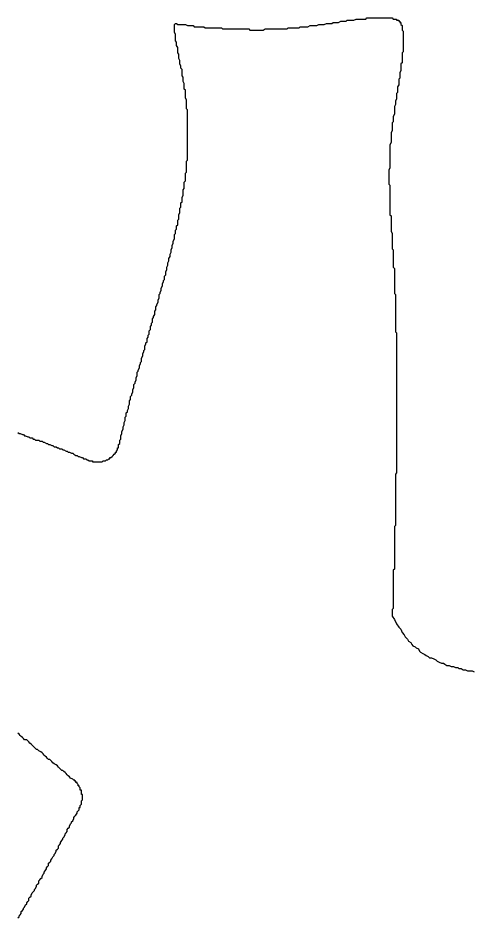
# Model space of a CAD drawing. Header units: millimetres. Extents: x 289 to 9778, y -894 to 6380.
# Drawn here: x 7121.41 to 7125.58, y -411.77 to -403.54 of the extents above; entities that cross this region are included whole.
import ezdxf

# ---------------------------------------------------------------- set-up
doc = ezdxf.new("R2010")
doc.units = ezdxf.units.MM

msp = doc.modelspace()

# ---------------------------------------------------------------- linework, layer by layer
for points in [[(7121.4101, -407.3325, 0), (7121.4201, -407.3425, 0), (7121.4301, -407.3425, 0), (7121.4501, -407.3525, 0), (7121.4601, -407.3525, 0), (7121.4701, -407.3625, 0), (7121.4801, -407.3625, 0), (7121.5001, -407.3725, 0), (7121.5101, -407.3725, 0), (7121.5201, -407.3825, 0), (7121.5401, -407.3825, 0), (7121.5501, -407.3925, 0), (7121.5601, -407.3925, 0), (7121.5701, -407.4025, 0), (7121.5901, -407.4025, 0), (7121.6001, -407.4025, 0), (7121.6101, -407.4125, 0), (7121.6301, -407.4125, 0), (7121.6401, -407.4225, 0), (7121.6501, -407.4225, 0), (7121.6701, -407.4325, 0), (7121.6801, -407.4325, 0), (7121.6901, -407.4425, 0), (7121.7001, -407.4425, 0), (7121.7201, -407.4525, 0), (7121.7301, -407.4525, 0), (7121.7401, -407.4625, 0), (7121.7601, -407.4625, 0), (7121.7701, -407.4725, 0), (7121.7801, -407.4725, 0), (7121.7901, -407.4825, 0), (7121.8101, -407.4825, 0), (7121.8201, -407.4925, 0), (7121.8301, -407.4925, 0), (7121.8501, -407.5025, 0), (7121.8601, -407.5025, 0), (7121.8701, -407.5125, 0), (7121.8801, -407.5125, 0), (7121.9001, -407.5225, 0), (7121.9101, -407.5225, 0), (7121.9201, -407.5325, 0), (7121.9401, -407.5425, 0), (7121.9501, -407.5425, 0), (7121.9601, -407.5525, 0), (7121.9701, -407.5525, 0), (7121.9901, -407.5625, 0), (7122.0001, -407.5625, 0), (7122.0101, -407.5725, 0), (7122.0301, -407.5725, 0), (7122.0401, -407.5825, 0), (7122.0501, -407.5825, 0), (7122.0601, -407.5925, 0), (7122.0701, -407.5925, 0), (7122.0701, -407.5925, 0), (7122.0701, -407.5925, 0), (7122.0701, -407.5925, 0), (7122.0801, -407.5925, 0), (7122.0801, -407.5925, 0), (7122.0801, -407.5925, 0), (7122.0901, -407.5925, 0), (7122.0901, -407.5925, 0), (7122.0901, -407.5925, 0), (7122.0901, -407.6025, 0), (7122.1001, -407.6025, 0), (7122.1001, -407.6025, 0), (7122.1001, -407.6025, 0), (7122.1001, -407.6025, 0), (7122.1101, -407.6025, 0), (7122.1101, -407.6025, 0), (7122.1101, -407.6025, 0), (7122.1201, -407.6025, 0), (7122.1201, -407.6025, 0), (7122.1201, -407.6025, 0), (7122.1201, -407.6025, 0), (7122.1301, -407.6025, 0), (7122.1301, -407.6025, 0), (7122.1301, -407.6025, 0), (7122.1401, -407.6025, 0), (7122.1401, -407.6025, 0), (7122.1401, -407.6025, 0), (7122.1401, -407.6025, 0), (7122.1501, -407.6025, 0), (7122.1501, -407.6025, 0), (7122.1501, -407.6025, 0), (7122.1501, -407.6025, 0), (7122.1601, -407.6025, 0), (7122.1601, -407.6025, 0), (7122.1601, -407.6025, 0), (7122.1701, -407.6025, 0), (7122.1701, -407.6025, 0), (7122.1701, -407.6025, 0), (7122.1701, -407.6025, 0), (7122.1801, -407.6025, 0), (7122.1801, -407.6025, 0), (7122.1801, -407.6025, 0), (7122.1901, -407.5925, 0), (7122.1901, -407.5925, 0), (7122.1901, -407.5925, 0), (7122.1901, -407.5925, 0), (7122.2001, -407.5925, 0), (7122.2001, -407.5925, 0), (7122.2001, -407.5925, 0), (7122.2001, -407.5925, 0), (7122.2101, -407.5925, 0), (7122.2101, -407.5925, 0), (7122.2101, -407.5925, 0), (7122.2101, -407.5925, 0), (7122.2201, -407.5825, 0), (7122.2201, -407.5825, 0), (7122.2201, -407.5825, 0), (7122.2201, -407.5825, 0), (7122.2301, -407.5825, 0), (7122.2301, -407.5825, 0), (7122.2301, -407.5825, 0), (7122.2301, -407.5825, 0), (7122.2401, -407.5725, 0), (7122.2401, -407.5725, 0), (7122.2401, -407.5725, 0), (7122.2401, -407.5725, 0), (7122.2501, -407.5725, 0), (7122.2501, -407.5725, 0), (7122.2501, -407.5725, 0), (7122.2501, -407.5625, 0), (7122.2601, -407.5625, 0), (7122.2601, -407.5625, 0), (7122.2601, -407.5625, 0), (7122.2601, -407.5625, 0), (7122.2601, -407.5625, 0), (7122.2701, -407.5525, 0), (7122.2701, -407.5525, 0), (7122.2701, -407.5525, 0), (7122.2701, -407.5525, 0), (7122.2701, -407.5525, 0), (7122.2801, -407.5425, 0), (7122.2801, -407.5425, 0), (7122.2801, -407.5425, 0), (7122.2801, -407.5425, 0), (7122.2801, -407.5425, 0), (7122.2901, -407.5325, 0), (7122.2901, -407.5325, 0), (7122.2901, -407.5325, 0), (7122.2901, -407.5325, 0), (7122.2901, -407.5325, 0), (7122.3001, -407.5225, 0), (7122.3001, -407.5225, 0), (7122.3001, -407.5225, 0), (7122.3001, -407.5225, 0), (7122.3001, -407.5125, 0), (7122.3001, -407.5125, 0), (7122.3101, -407.5125, 0), (7122.3101, -407.5125, 0), (7122.3101, -407.5125, 0), (7122.3101, -407.5025, 0), (7122.3101, -407.5025, 0), (7122.3101, -407.5025, 0), (7122.3101, -407.5025, 0), (7122.3201, -407.4925, 0), (7122.3201, -407.4925, 0), (7122.3201, -407.4925, 0), (7122.3201, -407.4925, 0), (7122.3201, -407.4825, 0), (7122.3201, -407.4825, 0), (7122.3201, -407.4825, 0), (7122.3201, -407.4825, 0), (7122.3201, -407.4725, 0), (7122.3301, -407.4725, 0), (7122.3301, -407.4725, 0), (7122.3301, -407.4725, 0), (7122.3301, -407.4625, 0), (7122.3301, -407.4625, 0), (7122.3301, -407.4625, 0), (7122.3301, -407.4525, 0), (7122.3301, -407.4525, 0), (7122.3301, -407.4525, 0), (7122.3301, -407.4525, 0), (7122.3301, -407.4425, 0), (7122.3401, -407.4325, 0), (7122.3401, -407.4125, 0), (7122.3401, -407.4025, 0), (7122.3501, -407.3925, 0), (7122.3501, -407.3725, 0), (7122.3501, -407.3625, 0), (7122.3601, -407.3425, 0), (7122.3601, -407.3325, 0), (7122.3601, -407.3225, 0), (7122.3701, -407.3025, 0), (7122.3701, -407.2925, 0), (7122.3701, -407.2825, 0), (7122.3801, -407.2625, 0), (7122.3801, -407.2525, 0), (7122.3801, -407.2425, 0), (7122.3901, -407.2225, 0), (7122.3901, -407.2125, 0), (7122.3901, -407.1925, 0), (7122.4001, -407.1825, 0), (7122.4001, -407.1725, 0), (7122.4001, -407.1525, 0), (7122.4101, -407.1425, 0), (7122.4101, -407.1325, 0), (7122.4201, -407.1125, 0), (7122.4201, -407.1025, 0), (7122.4201, -407.0925, 0), (7122.4301, -407.0725, 0), (7122.4301, -407.0625, 0), (7122.4301, -407.0425, 0), (7122.4401, -407.0325, 0), (7122.4401, -407.0225, 0), (7122.4401, -407.0025, 0), (7122.4501, -406.9925, 0), (7122.4501, -406.9825, 0), (7122.4601, -406.9625, 0), (7122.4601, -406.9525, 0), (7122.4601, -406.9425, 0), (7122.4701, -406.9225, 0), (7122.4701, -406.9125, 0), (7122.4701, -406.8925, 0), (7122.4801, -406.8825, 0), (7122.4801, -406.8725, 0), (7122.4901, -406.8525, 0), (7122.4901, -406.8425, 0), (7122.4901, -406.8325, 0), (7122.5001, -406.8125, 0), (7122.5001, -406.8025, 0), (7122.5001, -406.7825, 0), (7122.5101, -406.7725, 0), (7122.5101, -406.7625, 0), (7122.5201, -406.7425, 0), (7122.5201, -406.7325, 0), (7122.5201, -406.7225, 0), (7122.5301, -406.7025, 0), (7122.5301, -406.6925, 0), (7122.5401, -406.6825, 0), (7122.5401, -406.6625, 0), (7122.5401, -406.6525, 0), (7122.5501, -406.6325, 0), (7122.5501, -406.6225, 0), (7122.5501, -406.6125, 0), (7122.5601, -406.5925, 0), (7122.5601, -406.5825, 0), (7122.5701, -406.5725, 0), (7122.5701, -406.5525, 0), (7122.5701, -406.5425, 0), (7122.5801, -406.5225, 0), (7122.5801, -406.5125, 0), (7122.5901, -406.5025, 0), (7122.5901, -406.4825, 0), (7122.5901, -406.4725, 0), (7122.6001, -406.4625, 0), (7122.6001, -406.4425, 0), (7122.6101, -406.4325, 0), (7122.6101, -406.4225, 0), (7122.6101, -406.4025, 0), (7122.6201, -406.3925, 0), (7122.6201, -406.3725, 0), (7122.6201, -406.3625, 0), (7122.6301, -406.3525, 0), (7122.6301, -406.3325, 0), (7122.6401, -406.3225, 0), (7122.6401, -406.3125, 0), (7122.6401, -406.2925, 0), (7122.6501, -406.2825, 0), (7122.6501, -406.2725, 0), (7122.6601, -406.2525, 0), (7122.6601, -406.2425, 0), (7122.6601, -406.2225, 0), (7122.6701, -406.2125, 0), (7122.6701, -406.2025, 0), (7122.6701, -406.1825, 0), (7122.6801, -406.1725, 0), (7122.6801, -406.1625, 0), (7122.6901, -406.1425, 0), (7122.6901, -406.1325, 0), (7122.6901, -406.1225, 0), (7122.7001, -406.1025, 0), (7122.7001, -406.0925, 0), (7122.7001, -406.0725, 0), (7122.7101, -406.0625, 0), (7122.7101, -406.0525, 0), (7122.7201, -406.0325, 0), (7122.7201, -406.0225, 0), (7122.7201, -406.0125, 0), (7122.7301, -405.9925, 0), (7122.7301, -405.9825, 0), (7122.7301, -405.9725, 0), (7122.7401, -405.9525, 0), (7122.7401, -405.9425, 0), (7122.7501, -405.9325, 0), (7122.7501, -405.9125, 0), (7122.7501, -405.9025, 0), (7122.7601, -405.8925, 0), (7122.7601, -405.8725, 0), (7122.7601, -405.8625, 0), (7122.7701, -405.8425, 0), (7122.7701, -405.8325, 0), (7122.7701, -405.8225, 0), (7122.7801, -405.8025, 0), (7122.7801, -405.7925, 0), (7122.7801, -405.7825, 0), (7122.7901, -405.7625, 0), (7122.7901, -405.7525, 0), (7122.7901, -405.7425, 0), (7122.8001, -405.7225, 0), (7122.8001, -405.7125, 0), (7122.8001, -405.7025, 0), (7122.8101, -405.6825, 0), (7122.8101, -405.6725, 0), (7122.8101, -405.6625, 0), (7122.8201, -405.6425, 0), (7122.8201, -405.6325, 0), (7122.8201, -405.6225, 0), (7122.8301, -405.6025, 0), (7122.8301, -405.5925, 0), (7122.8301, -405.5825, 0), (7122.8401, -405.5625, 0), (7122.8401, -405.5525, 0), (7122.8401, -405.5425, 0), (7122.8401, -405.5225, 0), (7122.8501, -405.5125, 0), (7122.8501, -405.5025, 0), (7122.8501, -405.4825, 0), (7122.8601, -405.4725, 0), (7122.8601, -405.4625, 0), (7122.8601, -405.4425, 0), (7122.8701, -405.4325, 0), (7122.8701, -405.4225, 0), (7122.8701, -405.4025, 0), (7122.8701, -405.3925, 0), (7122.8801, -405.3825, 0), (7122.8801, -405.3625, 0), (7122.8801, -405.3525, 0), (7122.8801, -405.3425, 0), (7122.8901, -405.3225, 0), (7122.8901, -405.3125, 0), (7122.8901, -405.3025, 0), (7122.8901, -405.2825, 0), (7122.9001, -405.2725, 0), (7122.9001, -405.2625, 0), (7122.9001, -405.2425, 0), (7122.9001, -405.2325, 0), (7122.9101, -405.2225, 0), (7122.9101, -405.2025, 0), (7122.9101, -405.1925, 0), (7122.9101, -405.1825, 0), (7122.9201, -405.1625, 0), (7122.9201, -405.1525, 0), (7122.9201, -405.1425, 0), (7122.9201, -405.1225, 0), (7122.9201, -405.1125, 0), (7122.9301, -405.1025, 0), (7122.9301, -405.0825, 0), (7122.9301, -405.0725, 0), (7122.9301, -405.0625, 0), (7122.9301, -405.0425, 0), (7122.9401, -405.0325, 0), (7122.9401, -405.0225, 0), (7122.9401, -405.0025, 0), (7122.9401, -404.9925, 0), (7122.9401, -404.9825, 0), (7122.9401, -404.9625, 0), (7122.9501, -404.9525, 0), (7122.9501, -404.9425, 0), (7122.9501, -404.9225, 0), (7122.9501, -404.9125, 0), (7122.9501, -404.8925, 0), (7122.9501, -404.8825, 0), (7122.9501, -404.8725, 0), (7122.9501, -404.8525, 0), (7122.9601, -404.8425, 0), (7122.9601, -404.8325, 0), (7122.9601, -404.8125, 0), (7122.9601, -404.8025, 0), (7122.9601, -404.7825, 0), (7122.9601, -404.7725, 0), (7122.9601, -404.7525, 0), (7122.9601, -404.7425, 0), (7122.9601, -404.7325, 0), (7122.9601, -404.7125, 0), (7122.9601, -404.7025, 0), (7122.9601, -404.6825, 0), (7122.9601, -404.6725, 0), (7122.9601, -404.6525, 0), (7122.9601, -404.6425, 0), (7122.9601, -404.6325, 0), (7122.9601, -404.6125, 0), (7122.9601, -404.6025, 0), (7122.9601, -404.5825, 0), (7122.9601, -404.5725, 0), (7122.9601, -404.5525, 0), (7122.9601, -404.5425, 0), (7122.9601, -404.5225, 0), (7122.9601, -404.5125, 0), (7122.9601, -404.4925, 0), (7122.9601, -404.4825, 0), (7122.9601, -404.4625, 0), (7122.9601, -404.4425, 0), (7122.9601, -404.4325, 0), (7122.9601, -404.4125, 0), (7122.9601, -404.4025, 0), (7122.9601, -404.3825, 0), (7122.9501, -404.3725, 0), (7122.9501, -404.3525, 0), (7122.9501, -404.3325, 0), (7122.9501, -404.3225, 0), (7122.9501, -404.3025, 0), (7122.9501, -404.2925, 0), (7122.9401, -404.2725, 0), (7122.9401, -404.2525, 0), (7122.9401, -404.2425, 0), (7122.9401, -404.2225, 0), (7122.9401, -404.2025, 0), (7122.9301, -404.1925, 0), (7122.9301, -404.1725, 0), (7122.9301, -404.1525, 0), (7122.9301, -404.1425, 0), (7122.9201, -404.1225, 0), (7122.9201, -404.1025, 0), (7122.9201, -404.0825, 0), (7122.9101, -404.0725, 0), (7122.9101, -404.0525, 0), (7122.9101, -404.0325, 0), (7122.9101, -404.0125, 0), (7122.9001, -404.0025, 0), (7122.9001, -403.9825, 0), (7122.8901, -403.9625, 0), (7122.8901, -403.9425, 0), (7122.8901, -403.9325, 0), (7122.8801, -403.9125, 0), (7122.8801, -403.8925, 0), (7122.8801, -403.8725, 0), (7122.8701, -403.8625, 0), (7122.8701, -403.8425, 0), (7122.8701, -403.8225, 0), (7122.8701, -403.8125, 0), (7122.8601, -403.7925, 0), (7122.8601, -403.7825, 0), (7122.8601, -403.7625, 0), (7122.8501, -403.7525, 0), (7122.8501, -403.7325, 0), (7122.8501, -403.7225, 0), (7122.8501, -403.7025, 0), (7122.8501, -403.6925, 0), (7122.8401, -403.6725, 0), (7122.8401, -403.6625, 0), (7122.8401, -403.6525, 0), (7122.8401, -403.6425, 0), (7122.8401, -403.6325, 0), (7122.8401, -403.6225, 0), (7122.8401, -403.6125, 0), (7122.8401, -403.6025, 0), (7122.8501, -403.5925, 0), (7122.8601, -403.5925, 0), (7122.8701, -403.6025, 0), (7122.8801, -403.6025, 0), (7122.8901, -403.6025, 0), (7122.9001, -403.6025, 0), (7122.9201, -403.6025, 0), (7122.9301, -403.6025, 0), (7122.9401, -403.6025, 0), (7122.9601, -403.6125, 0), (7122.9701, -403.6125, 0), (7122.9901, -403.6125, 0), (7123.0101, -403.6125, 0), (7123.0201, -403.6225, 0), (7123.0501, -403.6225, 0), (7123.0701, -403.6225, 0), (7123.0801, -403.6225, 0), (7123.1001, -403.6225, 0), (7123.1101, -403.6225, 0), (7123.1201, -403.6325, 0), (7123.1401, -403.6325, 0), (7123.1501, -403.6325, 0), (7123.1601, -403.6325, 0), (7123.1801, -403.6325, 0), (7123.1901, -403.6325, 0), (7123.2001, -403.6325, 0), (7123.2201, -403.6325, 0), (7123.2301, -403.6325, 0), (7123.2401, -403.6325, 0), (7123.2601, -403.6325, 0), (7123.2701, -403.6325, 0), (7123.2801, -403.6425, 0), (7123.3001, -403.6425, 0), (7123.3101, -403.6425, 0), (7123.3201, -403.6425, 0), (7123.3401, -403.6425, 0), (7123.3501, -403.6425, 0), (7123.3601, -403.6425, 0), (7123.3801, -403.6425, 0), (7123.3901, -403.6425, 0), (7123.4101, -403.6425, 0), (7123.4201, -403.6425, 0), (7123.4301, -403.6425, 0), (7123.4501, -403.6425, 0), (7123.4601, -403.6425, 0), (7123.4801, -403.6425, 0), (7123.4901, -403.6425, 0), (7123.5001, -403.6425, 0), (7123.5201, -403.6425, 0), (7123.5301, -403.6525, 0), (7123.5501, -403.6525, 0), (7123.5601, -403.6525, 0), (7123.5801, -403.6525, 0), (7123.5901, -403.6525, 0), (7123.6101, -403.6525, 0), (7123.6201, -403.6525, 0), (7123.6401, -403.6525, 0), (7123.6501, -403.6525, 0), (7123.6701, -403.6425, 0), (7123.6801, -403.6425, 0), (7123.7001, -403.6425, 0), (7123.7101, -403.6425, 0), (7123.7301, -403.6425, 0), (7123.7401, -403.6425, 0), (7123.7601, -403.6425, 0), (7123.7701, -403.6425, 0), (7123.7901, -403.6425, 0), (7123.8001, -403.6425, 0), (7123.8201, -403.6425, 0), (7123.8301, -403.6425, 0), (7123.8501, -403.6425, 0), (7123.8701, -403.6425, 0), (7123.8801, -403.6325, 0), (7123.9001, -403.6325, 0), (7123.9101, -403.6325, 0), (7123.9301, -403.6325, 0), (7123.9501, -403.6325, 0), (7123.9601, -403.6325, 0), (7123.9801, -403.6325, 0), (7123.9901, -403.6225, 0), (7124.0101, -403.6225, 0), (7124.0301, -403.6225, 0), (7124.0401, -403.6225, 0), (7124.0601, -403.6225, 0), (7124.0801, -403.6125, 0), (7124.0901, -403.6125, 0), (7124.1101, -403.6125, 0), (7124.1301, -403.6125, 0), (7124.1401, -403.6125, 0), (7124.1601, -403.6025, 0), (7124.1801, -403.6025, 0), (7124.1901, -403.6025, 0), (7124.2101, -403.6025, 0), (7124.2301, -403.5925, 0), (7124.2401, -403.5925, 0), (7124.2601, -403.5925, 0), (7124.2801, -403.5925, 0), (7124.2901, -403.5825, 0), (7124.3101, -403.5825, 0), (7124.3301, -403.5825, 0), (7124.3401, -403.5825, 0), (7124.3601, -403.5725, 0), (7124.3701, -403.5725, 0), (7124.3901, -403.5725, 0), (7124.4101, -403.5725, 0), (7124.4201, -403.5625, 0), (7124.4401, -403.5625, 0), (7124.4501, -403.5625, 0), (7124.4701, -403.5625, 0), (7124.4801, -403.5625, 0), (7124.5001, -403.5525, 0), (7124.5101, -403.5525, 0), (7124.5301, -403.5525, 0), (7124.5401, -403.5525, 0), (7124.5601, -403.5525, 0), (7124.5701, -403.5525, 0), (7124.5901, -403.5525, 0), (7124.6001, -403.5425, 0), (7124.6201, -403.5425, 0), (7124.6301, -403.5425, 0), (7124.6401, -403.5425, 0), (7124.6601, -403.5425, 0), (7124.6701, -403.5425, 0), (7124.6801, -403.5425, 0), (7124.6901, -403.5425, 0), (7124.7101, -403.5425, 0), (7124.7201, -403.5425, 0), (7124.7301, -403.5425, 0), (7124.7401, -403.5425, 0), (7124.7501, -403.5425, 0), (7124.7601, -403.5425, 0), (7124.7701, -403.5425, 0), (7124.7801, -403.5425, 0), (7124.7901, -403.5425, 0), (7124.8001, -403.5425, 0), (7124.8101, -403.5425, 0), (7124.8201, -403.5425, 0), (7124.8301, -403.5425, 0), (7124.8401, -403.5525, 0), (7124.8401, -403.5525, 0), (7124.8501, -403.5525, 0), (7124.8601, -403.5525, 0), (7124.8601, -403.5525, 0), (7124.8701, -403.5525, 0), (7124.8701, -403.5625, 0), (7124.8801, -403.5625, 0), (7124.8801, -403.5625, 0), (7124.8801, -403.5625, 0), (7124.8901, -403.5625, 0), (7124.8901, -403.5625, 0), (7124.8901, -403.5625, 0), (7124.8901, -403.5725, 0), (7124.8901, -403.5725, 0), (7124.9001, -403.5725, 0), (7124.9001, -403.5725, 0), (7124.9001, -403.5725, 0), (7124.9001, -403.5725, 0), (7124.9001, -403.5725, 0), (7124.9001, -403.5725, 0), (7124.9001, -403.5725, 0), (7124.9001, -403.5725, 0), (7124.9001, -403.5825, 0), (7124.9001, -403.5825, 0), (7124.9101, -403.5825, 0), (7124.9101, -403.5825, 0), (7124.9101, -403.5925, 0), (7124.9101, -403.5925, 0), (7124.9101, -403.5925, 0), (7124.9101, -403.6025, 0), (7124.9101, -403.6025, 0), (7124.9201, -403.6125, 0), (7124.9201, -403.6225, 0), (7124.9201, -403.6225, 0), (7124.9201, -403.6325, 0), (7124.9201, -403.6425, 0), (7124.9201, -403.6525, 0), (7124.9201, -403.6525, 0), (7124.9301, -403.6625, 0), (7124.9301, -403.6725, 0), (7124.9301, -403.6825, 0), (7124.9301, -403.6925, 0), (7124.9301, -403.7025, 0), (7124.9301, -403.7125, 0), (7124.9301, -403.7225, 0), (7124.9301, -403.7325, 0), (7124.9301, -403.7525, 0), (7124.9301, -403.7625, 0), (7124.9301, -403.7725, 0), (7124.9301, -403.7825, 0), (7124.9301, -403.7925, 0), (7124.9301, -403.8125, 0), (7124.9301, -403.8225, 0), (7124.9301, -403.8325, 0), (7124.9301, -403.8525, 0), (7124.9201, -403.8625, 0), (7124.9201, -403.8725, 0), (7124.9201, -403.8925, 0), (7124.9201, -403.9025, 0), (7124.9201, -403.9225, 0), (7124.9201, -403.9325, 0), (7124.9201, -403.9525, 0), (7124.9101, -403.9625, 0), (7124.9101, -403.9825, 0), (7124.9101, -403.9925, 0), (7124.9101, -404.0125, 0), (7124.9101, -404.0225, 0), (7124.9001, -404.0425, 0), (7124.9001, -404.0525, 0), (7124.9001, -404.0725, 0), (7124.9001, -404.0925, 0), (7124.8901, -404.1025, 0), (7124.8901, -404.1225, 0), (7124.8901, -404.1425, 0), (7124.8901, -404.1525, 0), (7124.8801, -404.1725, 0), (7124.8801, -404.1825, 0), (7124.8801, -404.2025, 0), (7124.8801, -404.2225, 0), (7124.8701, -404.2325, 0), (7124.8701, -404.2525, 0), (7124.8701, -404.2725, 0), (7124.8701, -404.2825, 0), (7124.8601, -404.3025, 0), (7124.8601, -404.3225, 0), (7124.8601, -404.3325, 0), (7124.8501, -404.3525, 0), (7124.8501, -404.3725, 0), (7124.8501, -404.3925, 0), (7124.8501, -404.4025, 0), (7124.8501, -404.4225, 0), (7124.8401, -404.4425, 0), (7124.8401, -404.4525, 0), (7124.8401, -404.4725, 0), (7124.8401, -404.4925, 0), (7124.8301, -404.5025, 0), (7124.8301, -404.5225, 0), (7124.8301, -404.5425, 0), (7124.8301, -404.5525, 0), (7124.8301, -404.5725, 0), (7124.8201, -404.5925, 0), (7124.8201, -404.6025, 0), (7124.8201, -404.6225, 0), (7124.8201, -404.6325, 0), (7124.8201, -404.6525, 0), (7124.8201, -404.6725, 0), (7124.8201, -404.6825, 0), (7124.8101, -404.7025, 0), (7124.8101, -404.7125, 0), (7124.8101, -404.7325, 0), (7124.8101, -404.7525, 0), (7124.8101, -404.7625, 0), (7124.8101, -404.7825, 0), (7124.8101, -404.7925, 0), (7124.8101, -404.8125, 0), (7124.8101, -404.8225, 0), (7124.8101, -404.8425, 0), (7124.8101, -404.8525, 0), (7124.8101, -404.8725, 0), (7124.8101, -404.8825, 0), (7124.8101, -404.9025, 0), (7124.8101, -404.9125, 0), (7124.8001, -404.9325, 0), (7124.8001, -404.9425, 0), (7124.8001, -404.9625, 0), (7124.8001, -404.9725, 0), (7124.8001, -404.9925, 0), (7124.8001, -405.0025, 0), (7124.8001, -405.0225, 0), (7124.8001, -405.0325, 0), (7124.8001, -405.0425, 0), (7124.8001, -405.0625, 0), (7124.8101, -405.0725, 0), (7124.8101, -405.0925, 0), (7124.8101, -405.1025, 0), (7124.8101, -405.1225, 0), (7124.8101, -405.1325, 0), (7124.8101, -405.1425, 0), (7124.8101, -405.1625, 0), (7124.8101, -405.1725, 0), (7124.8101, -405.1925, 0), (7124.8101, -405.2025, 0), (7124.8101, -405.2125, 0), (7124.8101, -405.2325, 0), (7124.8101, -405.2425, 0), (7124.8101, -405.2525, 0), (7124.8101, -405.2725, 0), (7124.8101, -405.2825, 0), (7124.8101, -405.3025, 0), (7124.8101, -405.3125, 0), (7124.8101, -405.3225, 0), (7124.8101, -405.3425, 0), (7124.8201, -405.3525, 0), (7124.8201, -405.3625, 0), (7124.8201, -405.3825, 0), (7124.8201, -405.3925, 0), (7124.8201, -405.4025, 0), (7124.8201, -405.4225, 0), (7124.8201, -405.4325, 0), (7124.8201, -405.4425, 0), (7124.8201, -405.4625, 0), (7124.8201, -405.4725, 0), (7124.8201, -405.4825, 0), (7124.8201, -405.4925, 0), (7124.8301, -405.5125, 0), (7124.8301, -405.5225, 0), (7124.8301, -405.5325, 0), (7124.8301, -405.5525, 0), (7124.8301, -405.5625, 0), (7124.8301, -405.5725, 0), (7124.8301, -405.5925, 0), (7124.8301, -405.6025, 0), (7124.8301, -405.6125, 0), (7124.8301, -405.6325, 0), (7124.8301, -405.6425, 0), (7124.8301, -405.6525, 0), (7124.8401, -405.6625, 0), (7124.8401, -405.6825, 0), (7124.8401, -405.6925, 0), (7124.8401, -405.7025, 0), (7124.8401, -405.7225, 0), (7124.8401, -405.7325, 0), (7124.8401, -405.7425, 0), (7124.8401, -405.7625, 0), (7124.8401, -405.7725, 0), (7124.8401, -405.7825, 0), (7124.8401, -405.8025, 0), (7124.8401, -405.8125, 0), (7124.8401, -405.8225, 0), (7124.8501, -405.8325, 0), (7124.8501, -405.8525, 0), (7124.8501, -405.8625, 0), (7124.8501, -405.8725, 0), (7124.8501, -405.8925, 0), (7124.8501, -405.9025, 0), (7124.8501, -405.9125, 0), (7124.8501, -405.9325, 0), (7124.8501, -405.9425, 0), (7124.8501, -405.9525, 0), (7124.8501, -405.9725, 0), (7124.8501, -405.9825, 0), (7124.8501, -405.9925, 0), (7124.8501, -406.0125, 0), (7124.8501, -406.0225, 0), (7124.8501, -406.0325, 0), (7124.8501, -406.0525, 0), (7124.8501, -406.0625, 0), (7124.8601, -406.0725, 0), (7124.8601, -406.0925, 0), (7124.8601, -406.1025, 0), (7124.8601, -406.1125, 0), (7124.8601, -406.1325, 0), (7124.8601, -406.1425, 0), (7124.8601, -406.1525, 0), (7124.8601, -406.1725, 0), (7124.8601, -406.1825, 0), (7124.8601, -406.1925, 0), (7124.8601, -406.2125, 0), (7124.8601, -406.2225, 0), (7124.8601, -406.2325, 0), (7124.8601, -406.2525, 0), (7124.8601, -406.2625, 0), (7124.8601, -406.2725, 0), (7124.8601, -406.2925, 0), (7124.8601, -406.3025, 0), (7124.8601, -406.3125, 0), (7124.8601, -406.3325, 0), (7124.8601, -406.3425, 0), (7124.8601, -406.3525, 0), (7124.8601, -406.3725, 0), (7124.8601, -406.3825, 0), (7124.8601, -406.3925, 0), (7124.8601, -406.4125, 0), (7124.8701, -406.4225, 0), (7124.8701, -406.4425, 0), (7124.8701, -406.4525, 0), (7124.8701, -406.4625, 0), (7124.8701, -406.4825, 0), (7124.8701, -406.4925, 0), (7124.8701, -406.5025, 0), (7124.8701, -406.5225, 0), (7124.8701, -406.5325, 0), (7124.8701, -406.5425, 0), (7124.8701, -406.5625, 0), (7124.8701, -406.5725, 0), (7124.8701, -406.5825, 0), (7124.8701, -406.6025, 0), (7124.8701, -406.6125, 0), (7124.8701, -406.6325, 0), (7124.8701, -406.6425, 0), (7124.8701, -406.6525, 0), (7124.8701, -406.6725, 0), (7124.8701, -406.6825, 0), (7124.8701, -406.6925, 0), (7124.8701, -406.7125, 0), (7124.8701, -406.7225, 0), (7124.8701, -406.7425, 0), (7124.8701, -406.7525, 0), (7124.8701, -406.7625, 0), (7124.8701, -406.7825, 0), (7124.8701, -406.7925, 0), (7124.8701, -406.8025, 0), (7124.8701, -406.8225, 0), (7124.8701, -406.8325, 0), (7124.8701, -406.8525, 0), (7124.8701, -406.8625, 0), (7124.8701, -406.8725, 0), (7124.8701, -406.8925, 0), (7124.8701, -406.9025, 0), (7124.8701, -406.9125, 0), (7124.8701, -406.9325, 0), (7124.8701, -406.9425, 0), (7124.8701, -406.9625, 0), (7124.8701, -406.9725, 0), (7124.8701, -406.9825, 0), (7124.8701, -407.0025, 0), (7124.8701, -407.0125, 0), (7124.8701, -407.0225, 0), (7124.8701, -407.0425, 0), (7124.8701, -407.0525, 0), (7124.8701, -407.0725, 0), (7124.8701, -407.0825, 0), (7124.8701, -407.0925, 0), (7124.8701, -407.1125, 0), (7124.8701, -407.1225, 0), (7124.8701, -407.1425, 0), (7124.8701, -407.1525, 0), (7124.8701, -407.1625, 0), (7124.8701, -407.1825, 0), (7124.8701, -407.1925, 0), (7124.8701, -407.2125, 0), (7124.8701, -407.2225, 0), (7124.8701, -407.2325, 0), (7124.8701, -407.2525, 0), (7124.8701, -407.2625, 0), (7124.8701, -407.2825, 0), (7124.8701, -407.2925, 0), (7124.8701, -407.3025, 0), (7124.8701, -407.3225, 0), (7124.8701, -407.3325, 0), (7124.8701, -407.3525, 0), (7124.8701, -407.3625, 0), (7124.8701, -407.3725, 0), (7124.8701, -407.3925, 0), (7124.8701, -407.4025, 0), (7124.8701, -407.4225, 0), (7124.8701, -407.4325, 0), (7124.8701, -407.4425, 0), (7124.8701, -407.4625, 0), (7124.8701, -407.4725, 0), (7124.8701, -407.4925, 0), (7124.8701, -407.5025, 0), (7124.8701, -407.5125, 0), (7124.8701, -407.5325, 0), (7124.8701, -407.5425, 0), (7124.8701, -407.5625, 0), (7124.8701, -407.5725, 0), (7124.8701, -407.5825, 0), (7124.8701, -407.6025, 0), (7124.8701, -407.6125, 0), (7124.8701, -407.6325, 0), (7124.8701, -407.6425, 0), (7124.8701, -407.6525, 0), (7124.8701, -407.6725, 0), (7124.8701, -407.6825, 0), (7124.8701, -407.7025, 0), (7124.8601, -407.7125, 0), (7124.8601, -407.7225, 0), (7124.8601, -407.7425, 0), (7124.8601, -407.7525, 0), (7124.8601, -407.7725, 0), (7124.8601, -407.7825, 0), (7124.8601, -407.8025, 0), (7124.8601, -407.8125, 0), (7124.8601, -407.8225, 0), (7124.8601, -407.8425, 0), (7124.8601, -407.8525, 0), (7124.8601, -407.8725, 0), (7124.8601, -407.8825, 0), (7124.8601, -407.8925, 0), (7124.8601, -407.9125, 0), (7124.8601, -407.9225, 0), (7124.8601, -407.9425, 0), (7124.8601, -407.9525, 0), (7124.8601, -407.9725, 0), (7124.8601, -407.9825, 0), (7124.8601, -407.9925, 0), (7124.8601, -408.0125, 0), (7124.8601, -408.0225, 0), (7124.8601, -408.0425, 0), (7124.8601, -408.0525, 0), (7124.8601, -408.0725, 0), (7124.8601, -408.0825, 0), (7124.8601, -408.0925, 0), (7124.8601, -408.1125, 0), (7124.8601, -408.1225, 0), (7124.8601, -408.1425, 0), (7124.8601, -408.1525, 0), (7124.8601, -408.1625, 0), (7124.8601, -408.1825, 0), (7124.8501, -408.1925, 0), (7124.8501, -408.2125, 0), (7124.8501, -408.2225, 0), (7124.8501, -408.2425, 0), (7124.8501, -408.2525, 0), (7124.8501, -408.2625, 0), (7124.8501, -408.2825, 0), (7124.8501, -408.2925, 0), (7124.8501, -408.3125, 0), (7124.8501, -408.3225, 0), (7124.8501, -408.3425, 0), (7124.8501, -408.3525, 0), (7124.8501, -408.3625, 0), (7124.8501, -408.3825, 0), (7124.8501, -408.3925, 0), (7124.8501, -408.4125, 0), (7124.8501, -408.4225, 0), (7124.8501, -408.4425, 0), (7124.8501, -408.4525, 0), (7124.8501, -408.4625, 0), (7124.8501, -408.4825, 0), (7124.8501, -408.4925, 0), (7124.8501, -408.5125, 0), (7124.8501, -408.5225, 0), (7124.8501, -408.5425, 0), (7124.8501, -408.5525, 0), (7124.8501, -408.5625, 0), (7124.8501, -408.5825, 0), (7124.8401, -408.5925, 0), (7124.8401, -408.6125, 0), (7124.8401, -408.6225, 0), (7124.8401, -408.6425, 0), (7124.8401, -408.6525, 0), (7124.8401, -408.6625, 0), (7124.8401, -408.6825, 0), (7124.8401, -408.6925, 0), (7124.8401, -408.7125, 0), (7124.8401, -408.7225, 0), (7124.8401, -408.7425, 0), (7124.8401, -408.7525, 0), (7124.8401, -408.7625, 0), (7124.8401, -408.7825, 0), (7124.8401, -408.7925, 0), (7124.8401, -408.8125, 0), (7124.8401, -408.8225, 0), (7124.8401, -408.8425, 0), (7124.8401, -408.8525, 0), (7124.8401, -408.8725, 0), (7124.8401, -408.8825, 0), (7124.8401, -408.8925, 0), (7124.8401, -408.9125, 0), (7124.8401, -408.9225, 0), (7124.8401, -408.9425, 0), (7124.8301, -408.9525, 0), (7124.8301, -408.9725, 0), (7124.8301, -408.9825, 0), (7124.8301, -408.9925, 0), (7124.8301, -409.0125, 0), (7124.8501, -409.0425, 0), (7124.8701, -409.0825, 0), (7124.8901, -409.1125, 0), (7124.9101, -409.1325, 0), (7124.9201, -409.1625, 0), (7124.9401, -409.1825, 0), (7124.9501, -409.2025, 0), (7124.9701, -409.2225, 0), (7124.9801, -409.2425, 0), (7125.0001, -409.2525, 0), (7125.0101, -409.2725, 0), (7125.0201, -409.2825, 0), (7125.0401, -409.2925, 0), (7125.0501, -409.3025, 0), (7125.0701, -409.3125, 0), (7125.0801, -409.3325, 0), (7125.0901, -409.3425, 0), (7125.1101, -409.3525, 0), (7125.1301, -409.3625, 0), (7125.1401, -409.3725, 0), (7125.1601, -409.3825, 0), (7125.1701, -409.3925, 0), (7125.1901, -409.3925, 0), (7125.2101, -409.4025, 0), (7125.2301, -409.4125, 0), (7125.2401, -409.4225, 0), (7125.2601, -409.4325, 0), (7125.2801, -409.4425, 0), (7125.3001, -409.4425, 0), (7125.3101, -409.4525, 0), (7125.3301, -409.4625, 0), (7125.3501, -409.4625, 0), (7125.3701, -409.4725, 0), (7125.3901, -409.4725, 0), (7125.4101, -409.4825, 0), (7125.4301, -409.4825, 0), (7125.4401, -409.4925, 0), (7125.4601, -409.4925, 0), (7125.4801, -409.5025, 0), (7125.5001, -409.5025, 0), (7125.5201, -409.5125, 0), (7125.5401, -409.5125, 0), (7125.5601, -409.5125, 0), (7125.5801, -409.5225, 0)], [(7121.4101, -411.7725, 0), (7121.4201, -411.7625, 0), (7121.4201, -411.7525, 0), (7121.4301, -411.7425, 0), (7121.4401, -411.7325, 0), (7121.4401, -411.7125, 0), (7121.4501, -411.7025, 0), (7121.4601, -411.6925, 0), (7121.4601, -411.6825, 0), (7121.4701, -411.6725, 0), (7121.4801, -411.6525, 0), (7121.4901, -411.6425, 0), (7121.4901, -411.6325, 0), (7121.5001, -411.6225, 0), (7121.5101, -411.6125, 0), (7121.5101, -411.5925, 0), (7121.5201, -411.5825, 0), (7121.5301, -411.5725, 0), (7121.5301, -411.5625, 0), (7121.5401, -411.5425, 0), (7121.5501, -411.5325, 0), (7121.5601, -411.5225, 0), (7121.5601, -411.5125, 0), (7121.5701, -411.5025, 0), (7121.5801, -411.4825, 0), (7121.5801, -411.4725, 0), (7121.5901, -411.4625, 0), (7121.6001, -411.4525, 0), (7121.6001, -411.4325, 0), (7121.6101, -411.4225, 0), (7121.6201, -411.4125, 0), (7121.6301, -411.4025, 0), (7121.6301, -411.3925, 0), (7121.6401, -411.3725, 0), (7121.6501, -411.3625, 0), (7121.6501, -411.3525, 0), (7121.6601, -411.3425, 0), (7121.6701, -411.3225, 0), (7121.6701, -411.3125, 0), (7121.6801, -411.3025, 0), (7121.6901, -411.2925, 0), (7121.6901, -411.2725, 0), (7121.7001, -411.2625, 0), (7121.7101, -411.2525, 0), (7121.7101, -411.2425, 0), (7121.7201, -411.2325, 0), (7121.7301, -411.2125, 0), (7121.7401, -411.2025, 0), (7121.7401, -411.1925, 0), (7121.7501, -411.1825, 0), (7121.7601, -411.1625, 0), (7121.7601, -411.1525, 0), (7121.7701, -411.1425, 0), (7121.7801, -411.1325, 0), (7121.7801, -411.1125, 0), (7121.7901, -411.1025, 0), (7121.8001, -411.0925, 0), (7121.8001, -411.0825, 0), (7121.8101, -411.0625, 0), (7121.8201, -411.0525, 0), (7121.8201, -411.0425, 0), (7121.8301, -411.0325, 0), (7121.8401, -411.0125, 0), (7121.8401, -411.0025, 0), (7121.8501, -410.9925, 0), (7121.8601, -410.9825, 0), (7121.8601, -410.9625, 0), (7121.8701, -410.9525, 0), (7121.8801, -410.9425, 0), (7121.8801, -410.9325, 0), (7121.8901, -410.9125, 0), (7121.9001, -410.9025, 0), (7121.9001, -410.8925, 0), (7121.9101, -410.8825, 0), (7121.9201, -410.8625, 0), (7121.9201, -410.8525, 0), (7121.9301, -410.8425, 0), (7121.9401, -410.8325, 0), (7121.9501, -410.8125, 0), (7121.9501, -410.8025, 0), (7121.9601, -410.7925, 0), (7121.9701, -410.7825, 0), (7121.9701, -410.7625, 0), (7121.9701, -410.7625, 0), (7121.9801, -410.7625, 0), (7121.9801, -410.7625, 0), (7121.9801, -410.7525, 0), (7121.9801, -410.7525, 0), (7121.9801, -410.7525, 0), (7121.9801, -410.7525, 0), (7121.9801, -410.7425, 0), (7121.9801, -410.7425, 0), (7121.9801, -410.7425, 0), (7121.9801, -410.7425, 0), (7121.9901, -410.7325, 0), (7121.9901, -410.7325, 0), (7121.9901, -410.7325, 0), (7121.9901, -410.7325, 0), (7121.9901, -410.7225, 0), (7121.9901, -410.7225, 0), (7121.9901, -410.7225, 0), (7121.9901, -410.7225, 0), (7121.9901, -410.7125, 0), (7121.9901, -410.7125, 0), (7121.9901, -410.7125, 0), (7121.9901, -410.7025, 0), (7121.9901, -410.7025, 0), (7121.9901, -410.7025, 0), (7121.9901, -410.7025, 0), (7122.0001, -410.6925, 0), (7122.0001, -410.6925, 0), (7122.0001, -410.6925, 0), (7122.0001, -410.6825, 0), (7122.0001, -410.6825, 0), (7122.0001, -410.6825, 0), (7122.0001, -410.6825, 0), (7122.0001, -410.6725, 0), (7122.0001, -410.6725, 0), (7122.0001, -410.6725, 0), (7122.0001, -410.6625, 0), (7122.0001, -410.6625, 0), (7122.0001, -410.6625, 0), (7122.0001, -410.6625, 0), (7122.0001, -410.6525, 0), (7122.0001, -410.6525, 0), (7122.0001, -410.6525, 0), (7122.0001, -410.6425, 0), (7122.0001, -410.6425, 0), (7122.0001, -410.6425, 0), (7121.9901, -410.6425, 0), (7121.9901, -410.6325, 0), (7121.9901, -410.6325, 0), (7121.9901, -410.6325, 0), (7121.9901, -410.6225, 0), (7121.9901, -410.6225, 0), (7121.9901, -410.6225, 0), (7121.9901, -410.6225, 0), (7121.9901, -410.6125, 0), (7121.9901, -410.6125, 0), (7121.9901, -410.6125, 0), (7121.9901, -410.6025, 0), (7121.9901, -410.6025, 0), (7121.9901, -410.6025, 0), (7121.9801, -410.6025, 0), (7121.9801, -410.5925, 0), (7121.9801, -410.5925, 0), (7121.9801, -410.5925, 0), (7121.9801, -410.5925, 0), (7121.9801, -410.5825, 0), (7121.9801, -410.5825, 0), (7121.9801, -410.5825, 0), (7121.9801, -410.5825, 0), (7121.9701, -410.5725, 0), (7121.9701, -410.5725, 0), (7121.9701, -410.5725, 0), (7121.9701, -410.5725, 0), (7121.9701, -410.5625, 0), (7121.9701, -410.5625, 0), (7121.9701, -410.5625, 0), (7121.9601, -410.5625, 0), (7121.9601, -410.5525, 0), (7121.9601, -410.5525, 0), (7121.9601, -410.5525, 0), (7121.9601, -410.5525, 0), (7121.9601, -410.5525, 0), (7121.9501, -410.5425, 0), (7121.9501, -410.5425, 0), (7121.9501, -410.5425, 0), (7121.9501, -410.5425, 0), (7121.9501, -410.5325, 0), (7121.9501, -410.5325, 0), (7121.9401, -410.5325, 0), (7121.9401, -410.5325, 0), (7121.9401, -410.5325, 0), (7121.9401, -410.5225, 0), (7121.9401, -410.5225, 0), (7121.9301, -410.5225, 0), (7121.9301, -410.5225, 0), (7121.9301, -410.5225, 0), (7121.9301, -410.5225, 0), (7121.9301, -410.5125, 0), (7121.9201, -410.5125, 0), (7121.9101, -410.5025, 0), (7121.8901, -410.4925, 0), (7121.8801, -410.4825, 0), (7121.8701, -410.4725, 0), (7121.8601, -410.4625, 0), (7121.8501, -410.4525, 0), (7121.8401, -410.4425, 0), (7121.8301, -410.4325, 0), (7121.8201, -410.4225, 0), (7121.8101, -410.4225, 0), (7121.8001, -410.4125, 0), (7121.7901, -410.4025, 0), (7121.7801, -410.3925, 0), (7121.7701, -410.3825, 0), (7121.7601, -410.3725, 0), (7121.7401, -410.3625, 0), (7121.7301, -410.3525, 0), (7121.7201, -410.3425, 0), (7121.7101, -410.3325, 0), (7121.7001, -410.3225, 0), (7121.6901, -410.3225, 0), (7121.6801, -410.3125, 0), (7121.6701, -410.3025, 0), (7121.6601, -410.2925, 0), (7121.6501, -410.2825, 0), (7121.6401, -410.2725, 0), (7121.6301, -410.2625, 0), (7121.6201, -410.2525, 0), (7121.6001, -410.2425, 0), (7121.5901, -410.2325, 0), (7121.5801, -410.2325, 0), (7121.5701, -410.2225, 0), (7121.5601, -410.2125, 0), (7121.5501, -410.2025, 0), (7121.5401, -410.1925, 0), (7121.5301, -410.1825, 0), (7121.5201, -410.1725, 0), (7121.5101, -410.1625, 0), (7121.5001, -410.1525, 0), (7121.4901, -410.1425, 0), (7121.4701, -410.1425, 0), (7121.4601, -410.1325, 0), (7121.4501, -410.1225, 0), (7121.4401, -410.1125, 0), (7121.4301, -410.1025, 0), (7121.4201, -410.0925, 0), (7121.4101, -410.0825, 0)]]:
    msp.add_polyline3d(points)

doc.saveas('drawing.dxf')
